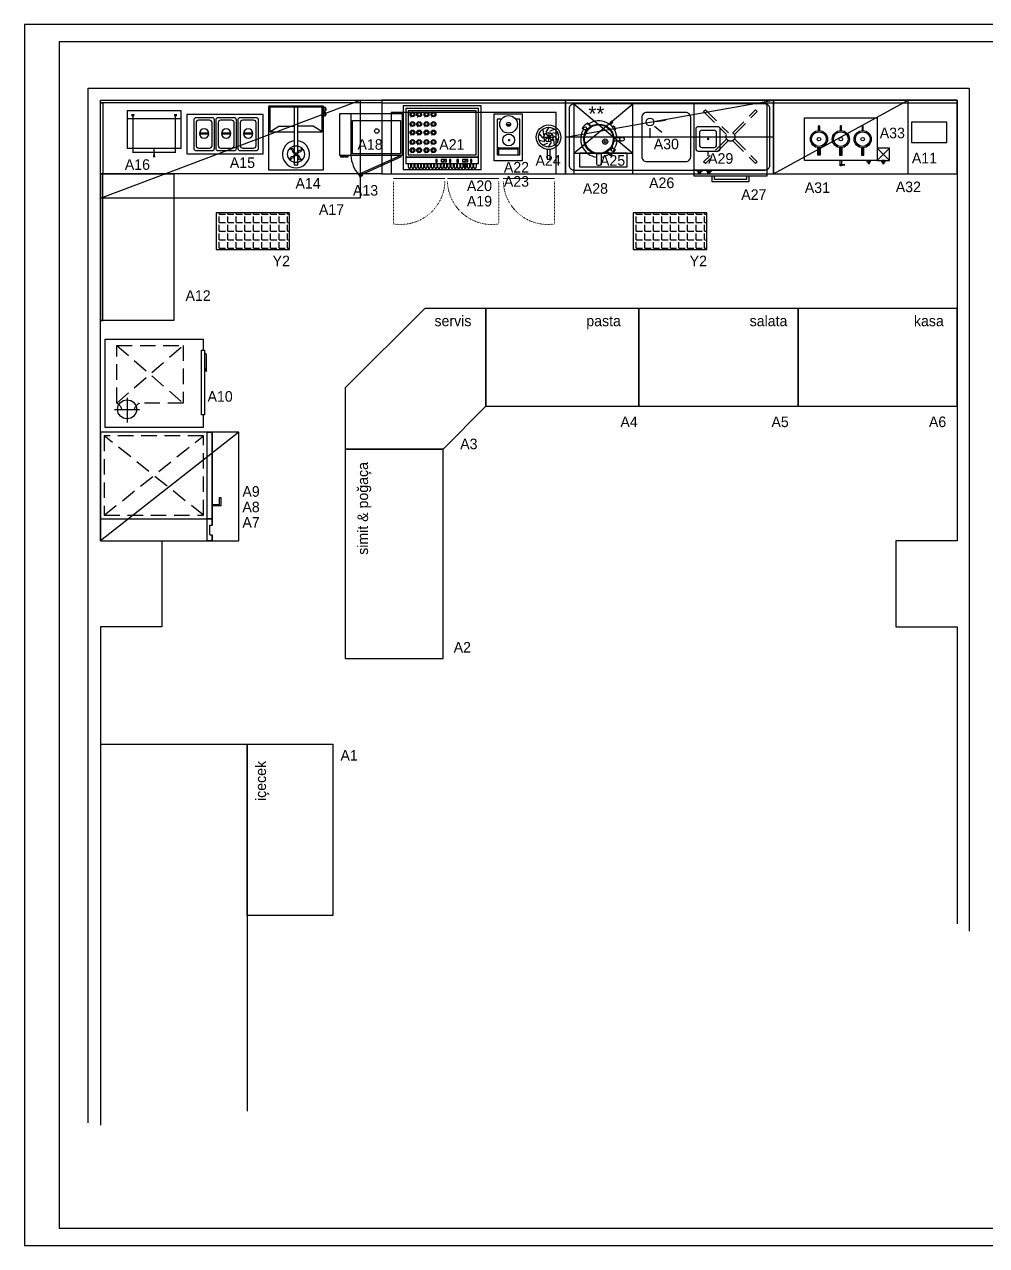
# Model space of a CAD drawing. Header units: millimetres. Extents: x 225 to 1636, y -4 to 993.
# Drawn here: x 225 to 1011, y -4 to 993 of the extents above; entities that cross this region are included whole.
import ezdxf
from ezdxf.enums import TextEntityAlignment as Align

# ---------------------------------------------------------------- set-up
doc = ezdxf.new("R2010")
doc.units = ezdxf.units.MM
doc.linetypes.add('DASHED', pattern=[19.05, 12.7, -6.35])
doc.linetypes.add('DOT', pattern=[0.25, 0, -0.25])
for name, color, linetype in [('-DWG_ANA', 7, 'Continuous'), ('CIHAZ', 2, 'Continuous'), ('S2000-002 Çizgi', 7, 'Continuous')]:
    doc.layers.add(name, color=color, linetype=linetype)
doc.layers.add('-DWG_DETAY1', color=7, linetype='Continuous', lineweight=9)
doc.layers.add('-DWG_DETAY4', color=7, linetype='DOT', lineweight=18)
doc.styles.get("Standard").update_dxf_attribs({"font": 'arial.ttf'})
doc.styles.add('TAKSİM', font='GOTHIC.TTF', dxfattribs={"height": 9})

# ---------------------------------------------------------------- blocks, each defined once
blk = doc.blocks.new('A$C521B02A0')
at = {"layer": 'S2000-002 Çizgi'}
blk.add_line((6.65, 10), (10.64, 10), dxfattribs=at)
for points in [[(0, 64), (0, 10), (60, 10), (60, 64)], [(0, 64), (0, 5), (60, 5), (60, 64)], [(3, 10), (6.65, 10), (6.65, 8.54), (3, 8.54)], [(10.64, 10), (14.29, 10), (14.29, 8.54), (10.64, 8.54)], [(3.97, 8.54), (5.43, 8.54), (5.43, 7.08), (3.97, 7.08)], [(11.61, 8.54), (13.07, 8.54), (13.07, 7.08), (11.61, 7.08)], [(45, 0), (15, 0), (15, 5), (45, 5)], [(43, 2), (17, 2), (17, 5), (43, 5)]]:
    blk.add_lwpolyline(points, close=True, dxfattribs=at)
at = {"layer": 'S2000-002 Çizgi', "linetype": 'DASHED'}
for points in [[(8.08, 57.42), (9.49, 58.84)], [(8.08, 57.42), (26.83, 38.67)], [(9.49, 58.84), (28.24, 40.09)], [(31.86, 40.19), (50.51, 58.84)], [(33.27, 38.77), (51.92, 57.42)], [(50.51, 58.84), (51.92, 57.42)], [(26.73, 35.06), (8.08, 16.41)], [(28.14, 33.64), (9.49, 15)], [(31.76, 33.74), (50.51, 15)], [(33.17, 35.16), (51.92, 16.41)], [(9.49, 15), (8.08, 16.41)], [(50.51, 15), (51.92, 16.41)]]:
    blk.add_lwpolyline(points, dxfattribs=at)
blk.add_circle((30, 36.92), 3.63, dxfattribs=at)
blk = doc.blocks.new('A$C664B4501')
at = {"layer": 'S2000-002 Çizgi'}
for p, q in [((31.04, 6.26), (35.37, 8.18)), ((48.29, 6.26), (52.62, 8.18))]:
    blk.add_line(p, q, dxfattribs=at)
for points in [[(0, 0), (63.5, 0), (63.5, 52), (0, 52)], [(2, 10), (61.5, 10), (61.5, 50), (2, 50)], [(4, 48), (4, 12), (59.5, 12), (59.5, 48)], [(2, 5), (61.5, 5), (61.5, 10), (2, 10)], [(26.58, 6.14), (27.76, 6.14), (27.76, 8.24), (26.58, 8.24)], [(31.04, 6.26), (35.37, 6.26), (35.37, 8.18), (31.04, 8.18)], [(37.66, 6.14), (38.83, 6.14), (38.83, 8.24), (37.66, 8.24)], [(43.83, 6.14), (45.01, 6.14), (45.01, 8.24), (43.83, 8.24)], [(48.29, 6.26), (52.62, 6.26), (52.62, 8.18), (48.29, 8.18)], [(54.91, 6.14), (56.08, 6.14), (56.08, 8.24), (54.91, 8.24)]]:
    blk.add_lwpolyline(points, close=True, dxfattribs=at)
for points, const_width in [([(6.48, 43.33), (5.89, 42.38)], 0.5), ([(11.92, 43.33), (11.34, 42.38)], 0.5), ([(17.86, 43.33), (17.28, 42.38)], 0.5), ([(23.59, 43.33), (23.01, 42.38)], 0.5), ([(6.48, 35.43), (5.89, 34.49)], 0.5), ([(11.92, 35.43), (11.34, 34.49)], 0.5), ([(17.86, 35.43), (17.28, 34.49)], 0.5), ([(23.59, 35.43), (23.01, 34.49)], 0.5), ([(6.48, 28.51), (5.89, 27.56)], 0.5), ([(6.48, 20.73), (5.89, 19.78)], 0.5), ([(11.92, 28.51), (11.34, 27.56)], 0.5), ([(11.92, 20.73), (11.34, 19.78)], 0.5), ([(17.86, 28.51), (17.28, 27.56)], 0.5), ([(17.86, 20.73), (17.28, 19.78)], 0.5), ([(23.59, 28.51), (23.01, 27.56)], 0.5), ([(23.59, 20.73), (23.01, 19.78)], 0.5), ([(6.48, 14.14), (5.89, 13.19)], 0.5), ([(11.92, 14.14), (11.34, 13.19)], 0.5), ([(17.86, 14.14), (17.28, 13.19)], 0.5), ([(23.59, 14.14), (23.01, 13.19)], 0.5), ([(26.58, 7.5), (27.76, 7.5)], 0.5), ([(33.23, 5), (33.23, 1.5)], 1), ([(37.66, 7.5), (38.83, 7.5)], 0.5), ([(43.83, 7.5), (45.01, 7.5)], 0.5), ([(50.48, 5), (50.48, 1.5)], 1), ([(54.91, 7.5), (56.08, 7.5)], 0.5)]:
    blk.add_lwpolyline(points, dxfattribs=dict(at, const_width=const_width))
for points in [[(4.26, 1.85), (4.26, 5)], [(5.93, 5), (5.93, 1.85)], [(6.93, 1.85), (6.93, 5)], [(8.61, 5), (8.61, 1.85)], [(9.61, 1.85), (9.61, 5)], [(11.28, 5), (11.28, 1.85)], [(12.28, 1.85), (12.28, 5)], [(13.96, 5), (13.96, 1.85)], [(14.96, 1.85), (14.96, 5)], [(16.63, 5), (16.63, 1.85)], [(17.63, 1.85), (17.63, 5)], [(19.31, 5), (19.31, 1.85)], [(20.31, 1.85), (20.31, 5)], [(21.98, 5), (21.98, 1.85)], [(22.98, 1.85), (22.98, 5)], [(24.66, 5), (24.66, 1.85)], [(25.66, 1.85), (25.66, 5)], [(27.33, 5), (27.33, 1.85)], [(28.33, 1.85), (28.33, 5)], [(30.01, 5), (30.01, 1.85)], [(31.01, 1.85), (31.01, 5)], [(32.68, 5), (32.68, 1.85)], [(33.68, 1.85), (33.68, 5)], [(35.36, 5), (35.36, 1.85)], [(36.36, 1.85), (36.36, 5)], [(38.03, 5), (38.03, 1.85)], [(39.03, 1.85), (39.03, 5)], [(40.71, 5), (40.71, 1.85)], [(41.71, 1.85), (41.71, 5)], [(43.38, 5), (43.38, 1.85)], [(44.38, 1.85), (44.38, 5)], [(46.06, 5), (46.06, 1.85)], [(47.06, 1.85), (47.06, 5)], [(48.73, 5), (48.73, 1.85)], [(49.73, 1.85), (49.73, 5)], [(51.4, 5), (51.4, 1.85)], [(52.4, 1.85), (52.4, 5)], [(54.08, 5), (54.08, 1.85)], [(55.08, 1.85), (55.08, 5)], [(56.75, 5), (56.75, 1.85)], [(57.75, 1.85), (57.75, 5)], [(59.43, 5), (59.43, 1.85)]]:
    blk.add_lwpolyline(points, dxfattribs=at)
for centre, radius in [((7.54, 45.07), 1.98), ((7.54, 45.07), 1.24), ((12.99, 45.07), 1.98), ((12.99, 45.07), 1.24), ((18.93, 45.07), 1.98), ((18.93, 45.07), 1.24), ((24.66, 45.07), 1.98), ((24.66, 45.07), 1.24), ((7.54, 37.17), 1.98), ((7.54, 30.25), 1.98), ((7.54, 37.17), 1.24), ((7.54, 30.25), 1.24), ((12.99, 37.17), 1.98), ((12.99, 30.25), 1.98), ((12.99, 37.17), 1.24), ((12.99, 30.25), 1.24), ((18.93, 37.17), 1.98), ((18.93, 30.25), 1.98), ((18.93, 37.17), 1.24), ((18.93, 30.25), 1.24), ((24.66, 37.17), 1.98), ((24.66, 30.25), 1.98), ((24.66, 37.17), 1.24), ((24.66, 30.25), 1.24), ((7.54, 22.47), 1.98), ((7.54, 22.47), 1.24), ((12.99, 22.47), 1.98), ((12.99, 22.47), 1.24), ((18.93, 22.47), 1.98), ((18.93, 22.47), 1.24), ((24.66, 22.47), 1.98), ((24.66, 22.47), 1.24), ((7.54, 15.88), 1.98), ((7.54, 15.88), 1.24), ((12.99, 15.88), 1.98), ((12.99, 15.88), 1.24), ((18.93, 15.88), 1.98), ((18.93, 15.88), 1.24), ((24.66, 15.88), 1.98), ((24.66, 15.88), 1.24)]:
    blk.add_circle(centre, radius, dxfattribs=at)
for centre in [(5.1, 1.85), (7.77, 1.85), (10.45, 1.85), (13.12, 1.85), (15.8, 1.85), (18.47, 1.85), (21.14, 1.85), (23.82, 1.85), (26.49, 1.85), (29.17, 1.85), (31.84, 1.85), (34.52, 1.85), (37.19, 1.85), (39.87, 1.85), (42.54, 1.85), (45.22, 1.85), (47.89, 1.85), (50.57, 1.85), (53.24, 1.85), (55.92, 1.85), (58.59, 1.85)]:
    blk.add_arc(centre, 0.837, 180, 0, dxfattribs=at)
blk = doc.blocks.new('A$C0D0247C1')
at = {"layer": 'S2000-002 Çizgi'}
for points in [[(2, 0), (18, 0, 0.414214), (20, 2), (20, 18, 0.414214), (18, 20), (2, 20, 0.414214), (0, 18), (0, 2, 0.414214)], [(5, 3), (15, 3, 0.414214), (17, 5), (17, 15, 0.414214), (15, 17), (5, 17, 0.414214), (3, 15), (3, 5, 0.414214)]]:
    blk.add_lwpolyline(points, format="xyb", close=True, dxfattribs=at)
at = {"layer": 'S2000-002 Çizgi', "const_width": 1}
blk.add_lwpolyline([(9.53, 10.08, 1), (10.53, 10.08, 1)], format="xyb", close=True, dxfattribs=at)
blk.add_lwpolyline([(20, 10), (23.95, 10)], dxfattribs=at)
blk = doc.blocks.new('A$C2B7B2AEF')
at = {"layer": 'S2000-002 Çizgi'}
for p, q in [((1.55, 29.58), (1.18, 29.93)), ((2.47, 30.71), (1.55, 29.58)), ((7.9, 31.47), (5.08, 34.17)), ((8.46, 31.82), (5.61, 34.55)), ((23.37, 33.48), (25.12, 35.78)), ((24.38, 32.7), (26.14, 35)), ((26.08, 35.45), (25.57, 35.84)), ((25.71, 31.44), (26.74, 32.22)), ((4.41, 29.07), (3.39, 27.82)), ((4.03, 27.2), (3.39, 27.82)), ((27.09, 22.56), (33.71, 22.56)), ((27.09, 20), (33.71, 20)), ((27.63, 28.89), (28.66, 29.66)), ((21.22, 10.74), (24.06, 8.02)), ((21.77, 11.1), (24.59, 8.4)), ((25.27, 13.5), (26.29, 14.75)), ((25.64, 15.37), (26.29, 14.75)), ((27.21, 11.86), (28.13, 12.99)), ((28.13, 12.99), (28.49, 12.64)), ((12.92, 9.11), (12.92, 1.28)), ((14.2, 0), (15.48, 0)), ((16.76, 9.11), (16.76, 1.28))]:
    blk.add_line(p, q, dxfattribs=at)
for centre, radius in [((3.55, 30.01), 1.28), ((14.84, 21.28), 12.32), ((14.84, 21.28), 11.68), ((19.97, 19.22), 2.18), ((19.97, 19.22), 0.896), ((26.13, 12.56), 1.28)]:
    blk.add_circle(centre, radius, dxfattribs=at)
for centre, radius, start, end in [((14.84, 21.28), 16.16, 124.81827, 147.66064), ((14.84, 21.28), 14.88, 4.93477, 123.82077), ((25.38, 35.58), 0.32, 52.56997, 142.56997), ((25.89, 35.19), 0.32, 322.56997, 52.56997), ((14.84, 21.28), 16.16, 31.21037, 42.57469), ((14.84, 21.28), 14.88, 146.72763, 262.58633), ((14.84, 21.28), 14.88, 326.72763, 355.06523), ((32.34, 21.28), 0.64, 129.41842, 230.58158), ((34.23, 18.98), 3.62, 98.2247, 129.41842), ((34.23, 23.58), 3.62, 230.58158, 261.7753), ((33.19, 18.98), 3.62, 50.58158, 81.7753), ((33.19, 23.58), 3.62, 278.2247, 309.41842), ((35.08, 21.28), 0.64, 309.41842, 50.58158), ((14.84, 21.28), 16.16, 304.81827, 327.66064), ((14.2, 1.28), 1.28, 180, 270), ((15.48, 1.28), 1.28, 270, 0), ((14.84, 21.28), 14.88, 277.41367, 303.82077)]:
    blk.add_arc(centre, radius, start, end, dxfattribs=at)
blk = doc.blocks.new('A$C4AF1199D')
at = {"layer": 'S2000-002 Çizgi'}
for points in [[(2.4, 20.6), (5.42, 17.12)], [(5.4, 24.63), (5.79, 20.04)], [(7.66, 20.97), (12.41, 15.17)], [(10.19, 26.12), (7.81, 22.18)], [(10.18, 21.16), (10, 14.25)], [(14.95, 24.51), (10.7, 22.72)], [(17.85, 20.42), (13.36, 21.46)], [(2.34, 15.58), (6.83, 14.54)], [(5.24, 11.49), (9.49, 13.28)], [(6.25, 18), (13.75, 18)], [(12.59, 19.94), (7.13, 15.7)], [(10, 9.88), (12.38, 13.82)], [(14.79, 11.37), (14.4, 15.96)], [(17.79, 15.4), (14.77, 18.88)]]:
    blk.add_lwpolyline(points, dxfattribs=at)
blk.add_lwpolyline([(8.75, 0), (11.25, 0), (11.25, 8), (8.75, 8)], close=True, dxfattribs=at)
for radius in [10, 8.12, 3.75]:
    blk.add_circle((10, 18), radius, dxfattribs=at)
blk = doc.blocks.new('A$C1C4536AD')
at = {"layer": 'S2000-002 Çizgi'}
for points in [[(0, 29), (0, 0), (18.5, 0)], [(3.39, 29), (0, 29), (0, 26.84)], [(7.82, 24.81), (10.92, 24.88)], [(18.5, 26.95), (18.5, 29), (15.2, 29)], [(18.5, 0), (18.5, 29)], [(0, 5.79), (18.5, 5.79)], [(1.26, 0), (1.26, 4.77), (16.97, 4.77), (16.97, 0)]]:
    blk.add_lwpolyline(points, dxfattribs=at)
at = {"layer": 'S2000-002 Çizgi', "const_width": 1}
blk.add_lwpolyline([(9.18, 12.02, 1), (10.18, 12.02, 1)], format="xyb", close=True, dxfattribs=at)
at = {"layer": 'S2000-002 Çizgi'}
blk.add_lwpolyline([(0.33, 5.24), (1.35, 5.24), (1.35, 5.79), (0.33, 5.79)], close=True, dxfattribs=at)
for centre, radius in [((9.3, 24.88), 7.2), ((9.3, 24.88), 1.6), ((9.43, 12.15), 4.82)]:
    blk.add_circle(centre, radius, dxfattribs=at)
blk = doc.blocks.new('A$C3C3A6592')
at = {"layer": 'S2000-002 Çizgi'}
for points in [[(0, 57), (48.31, 16.91)], [(0, 16.91), (48.31, 57)], [(0, 16.91), (48.31, 16.91)]]:
    blk.add_lwpolyline(points, dxfattribs=at)
for points in [[(0, 0), (48.31, 0), (48.31, 57), (0, 57)], [(4.59, 5.64), (43.71, 5.64), (43.71, 16.91), (4.59, 16.91)]]:
    blk.add_lwpolyline(points, close=True, dxfattribs=at)
blk.add_text('**', height=12, dxfattribs=at).set_placement((11.89, 43.01))
blk = doc.blocks.new('A$C69B235A2')
at = {"layer": 'S2000-002 Çizgi'}
for p, q in [((73.98, 42.76), (81.79, 43.87)), ((68.84, 37.29), (68.84, 29.4)), ((72.75, 38.95), (78.85, 33.95))]:
    blk.add_line(p, q, dxfattribs=at)
for points in [[(0, 58), (170, 58), (170, 60), (0, 60)], [(0, 0), (170, 0), (170, 60), (0, 60)]]:
    blk.add_lwpolyline(points, close=True, dxfattribs=at)
for points in [[(7, 3), (163, 3, 0.414214), (167, 7), (167, 53, 0.414214), (163, 57), (7, 57, 0.414214), (3, 53), (3, 7, 0.414214)], [(66.32, 10), (98.32, 10, 0.414214), (102.32, 14), (102.32, 46, 0.414214), (98.32, 50), (66.32, 50, 0.414214), (62.32, 46), (62.32, 14, 0.414214)]]:
    blk.add_lwpolyline(points, format="xyb", close=True, dxfattribs=at)
blk.add_circle((69.04, 42.26), 3.19, dxfattribs=at)
blk = doc.blocks.new('A$C745E04C2')
at = {"layer": 'S2000-002 Çizgi'}
for points in [[(12.88, 14.79, -0.072213), (10.87, 14.79), (10.87, 8.52), (12.88, 8.52)], [(28.74, 8.52), (30.76, 8.52), (30.76, 14.79, -0.072213), (28.74, 14.79)], [(46.62, 8.52), (48.63, 8.52), (48.63, 14.79, -0.072213), (46.62, 14.79)]]:
    blk.add_hatch(color=256, dxfattribs=at).paths.add_polyline_path(points)
for p, q in [((59.5, 14.21), (69.5, 4.21)), ((69.5, 14.21), (59.5, 4.21))]:
    blk.add_line(p, q, dxfattribs=at)
for points in [[(59.5, 4.21), (0, 4.21), (0, 39.21), (59.5, 39.21)], [(59.5, 4.21), (69.5, 4.21), (69.5, 14.21), (59.5, 14.21)], [(32.35, 0.2), (29.69, 0.41), (29.69, 1.04), (32.35, 1.25)], [(54.03, 4.21), (51.12, 4.21), (51.12, 3.05), (54.03, 3.05)], [(53.16, 3.05), (51.99, 3.05), (51.99, 1.88), (53.16, 1.88)], [(65.96, 4.21), (63.04, 4.21), (63.04, 3.05), (65.96, 3.05)], [(65.08, 3.05), (63.92, 3.05), (63.92, 1.88), (65.08, 1.88)]]:
    blk.add_lwpolyline(points, close=True, dxfattribs=at)
for points in [[(11.44, 28.7), (11.44, 32.22)], [(12.31, 32.22), (12.31, 28.7)], [(29.31, 32.22), (29.31, 28.7)], [(30.19, 28.7), (30.19, 32.22)], [(47.19, 32.22), (47.19, 28.7)], [(48.06, 28.7), (48.06, 32.22)], [(12.88, 14.79), (12.88, 8.52), (10.87, 8.52), (10.87, 14.79)], [(28.74, 14.79), (28.74, 8.52), (30.76, 8.52), (30.76, 14.79)], [(46.62, 14.79), (46.62, 8.52), (48.63, 8.52), (48.63, 14.79)], [(30.3, 0), (29.2, 0), (29.2, 4.21)], [(30.3, 4.21), (30.3, 1.08)], [(30.3, 0.36), (30.3, 0)]]:
    blk.add_lwpolyline(points, dxfattribs=at)
for centre, radius in [((11.88, 21.71), 7), ((11.88, 21.71), 6), ((11.88, 21.71), 1.45), ((29.75, 21.71), 7), ((29.75, 21.71), 6), ((29.75, 21.71), 1.45), ((47.63, 21.71), 7), ((47.63, 21.71), 6), ((47.63, 21.71), 1.45)]:
    blk.add_circle(centre, radius, dxfattribs=at)
for centre in [(11.88, 32.22), (29.75, 32.22), (47.63, 32.22)]:
    blk.add_arc(centre, 0.438, 0, 180, dxfattribs=at)
blk = doc.blocks.new('A$C2B3E591E')
at = {"layer": '-DWG_ANA', "color": 0}
blk.add_lwpolyline([(28.52, 91.46), (28.52, 41.46), (163.52, 41.46), (163.52, 91.46)], close=True, dxfattribs=at)
at = {"layer": '-DWG_DETAY1', "color": 0}
for p, q in [((72.52, 37.46), (30.52, 37.46)), ((116.52, 37.46), (74.52, 37.46)), ((162.16, 37.46), (120.16, 37.46))]:
    blk.add_line(p, q, dxfattribs=at)
at = {"layer": '-DWG_DETAY4', "color": 0}
for points in [[(30.52, 35.46), (30.52, 0.46, 0.454885), (72.49, 35.46, 0.414214)], [(116.52, 35.46), (116.52, 0.46, -0.454885), (74.55, 35.46, -0.414214)], [(162.16, 35.46), (162.16, 0.46, -0.454885), (120.19, 35.46, -0.414214)]]:
    blk.add_lwpolyline(points, format="xyb", dxfattribs=at)
blk = doc.blocks.new('A$C35547C72')
at = {"layer": 'S2000-002 Çizgi', "linetype": 'DASHED'}
for p, q in [((21.01, 95.3), (86, 14.14)), ((21.01, 14.14), (86, 95.3))]:
    blk.add_line(p, q, dxfattribs=at)
at = {"layer": 'S2000-002 Çizgi'}
for p, q in [((5.01, 9), (13.01, 9)), ((5.01, 9), (5.01, 7)), ((13.01, 9), (13.01, 7))]:
    blk.add_line(p, q, dxfattribs=at)
for points in [[(13.01, 7), (89, 7), (89, 98.3), (0, 98.3), (0, 7), (5.01, 7)], [(5.01, 7), (0, 7), (0, 11.14), (18.01, 11.14), (18.01, 7), (13.01, 7)], [(29.75, 0), (28.59, 0), (28.59, 7), (29.75, 7), (29.75, 1.16)], [(29.75, 1.16), (35.59, 1.16), (35.59, 0), (28.59, 0), (28.59, 1.16)]]:
    blk.add_lwpolyline(points, dxfattribs=at)
for points in [[(18.01, 11.14), (89, 11.14), (89, 98.3), (18.01, 98.3)], [(18.01, 11.14), (89, 11.14), (89, 7), (18.01, 7)]]:
    blk.add_lwpolyline(points, close=True, dxfattribs=at)
at = {"layer": 'S2000-002 Çizgi', "linetype": 'DASHED'}
blk.add_lwpolyline([(21.01, 14.14), (86, 14.14), (86, 95.3), (21.01, 95.3)], close=True, dxfattribs=at)
blk = doc.blocks.new('A$C734D7A9C')
at = {"layer": 'CIHAZ', "color": 1}
for p, q in [((14.73, 75.33), (14.73, 54.78)), ((24.09, 65.06), (3.98, 65.06))]:
    blk.add_line(p, q, dxfattribs=at)
at = {"layer": 'CIHAZ', "color": 5, "linetype": 'DASHED'}
for p, q in [((67.01, 73.52), (19.82, 19.15)), ((19.82, 73.52), (67.01, 19.15))]:
    blk.add_line(p, q, dxfattribs=at)
at = {"layer": 'CIHAZ', "color": 5}
for points in [[(63.2, 1.82), (10.36, 1.82), (10.36, 4.32), (63.2, 4.32)], [(61.2, 1.82), (48.6, 1.82), (45.6, 0), (59.6, 0)]]:
    blk.add_lwpolyline(points, close=True, dxfattribs=at)
at = {"layer": 'CIHAZ', "color": 1}
blk.add_circle((14.73, 65.06), 7.76, dxfattribs=at)
at = {"layer": 'S2000-002 Çizgi', "linetype": 'DASHED'}
for p, q in [((19.82, 73.52), (67.01, 73.52)), ((67.01, 73.52), (67.01, 19.15)), ((19.82, 19.15), (19.82, 54.92)), ((67.01, 19.15), (19.82, 19.15))]:
    blk.add_line(p, q, dxfattribs=at)
at = {"layer": 'S2000-002 Çizgi'}
blk.add_lwpolyline([(10.36, 2.81), (0, 2.81), (0, 82.81), (72, 82.81), (72, 2.81), (63.2, 2.81)], dxfattribs=at)
at = {"layer": 'S2000-002 Çizgi', "linetype": 'DASHED'}
for centre, radius, start, end in [((11.6, 78.09), 9.4, 291.20794, 330.95663), ((11, 49.89), 10.16, 29.6907, 66.77515)]:
    blk.add_arc(centre, radius, start, end, dxfattribs=at)
blk = doc.blocks.new('A$C2833593F')
at = {"layer": 'S2000-002 Çizgi'}
for points in [[(0, 0), (45, 0), (45, 52), (0, 52)], [(21, 4), (24, 4), (24, 51), (21, 51)], [(45, 48.12), (46.47, 48.12), (46.47, 50.79), (45, 50.79)], [(46.47, 48.79), (47.2, 48.79), (47.2, 50.12), (46.47, 50.12)], [(45, 44.09), (46.47, 44.09), (46.47, 46.76), (45, 46.76)], [(46.47, 44.75), (47.2, 44.75), (47.2, 46.09), (46.47, 46.09)]]:
    blk.add_lwpolyline(points, close=True, dxfattribs=at)
for points in [[(24, 31), (44, 31), (44, 51), (1, 51), (1, 31), (21, 31)], [(1, 31), (8.58, 35.72), (21, 35.72)], [(44, 31), (36.42, 35.72), (24, 35.72)]]:
    blk.add_lwpolyline(points, dxfattribs=at)
for points in [[(17.15, 16.88, -0.42543), (19.51, 15.65, 0.337252), (21.61, 13.3, -0.475845)], [(17.71, 7.76, -0.499875), (19.78, 11.03, 0.298072), (21.53, 12.34, 0.325205)], [(17.58, 17.47, -0.499875), (20.84, 15.4, 0.298072), (22.16, 13.65, 0.325205)], [(18.3, 7.33, -0.42543), (19.54, 9.69, 0.337252), (21.88, 11.79, -0.475845)], [(27.42, 7.89, -0.499875), (24.15, 9.96, 0.298072), (22.84, 11.71, 0.325205)], [(26.7, 18.03, -0.42543), (25.46, 15.67, 0.337252), (23.12, 13.57, -0.475845)], [(27.85, 8.48, -0.42543), (25.49, 9.72, 0.337252), (23.39, 12.07, -0.475845)], [(27.29, 17.61, -0.499875), (25.22, 14.34, 0.298072), (23.47, 13.02, 0.325205)]]:
    blk.add_lwpolyline(points, format="xyb", dxfattribs=at)
at = {"layer": 'S2000-002 Çizgi', "const_width": 0.25}
blk.add_lwpolyline([(22.24, 12.41, 1), (22.76, 12.95, 1)], format="xyb", close=True, dxfattribs=at)
at = {"layer": 'S2000-002 Çizgi'}
for radius in [6.87, 1.04]:
    blk.add_circle((22.5, 12.68), radius, dxfattribs=at)
blk.add_arc((22.5, 12.68), 11.09, 97.76914, 82.22282, dxfattribs=at)
blk = doc.blocks.new('A$C67BA2794')
at = {"layer": 'S2000-002 Çizgi'}
blk.add_lwpolyline([(0, 7.57), (44, 7.57), (44, 38.03), (0, 38.03)], close=True, dxfattribs=at)
blk.add_lwpolyline([(44, 31.48), (0, 31.48)], dxfattribs=at)
for points, const_width in [([(3.46, 34.35), (5.8, 34.35)], 2), ([(4.63, 34.03), (4.63, 4.11), (22, 4.11)], 1), ([(39.37, 34.03), (39.37, 4.11), (22, 4.11)], 1), ([(40.54, 34.35), (38.2, 34.35)], 2)]:
    blk.add_lwpolyline(points, dxfattribs=dict(at, const_width=const_width))
blk.add_lwpolyline([(21.94, 7.48, 1, 1, 0), (21.94, 3.72, 1, 2, 0), (21.94, 0, 2, 2, 0)], format="xyseb", dxfattribs=at)
blk = doc.blocks.new('A$C5ACE57BF')
at = {"layer": 'S2000-002 Çizgi', "linetype": 'DASHED', "ltscale": 10}
blk.add_line((9, 51.89), (9, 17.49), dxfattribs=at)
at = {"layer": 'S2000-002 Çizgi'}
for points in [[(0, 51.89), (51, 51.89), (51, 17.49), (0, 17.49)], [(0.91, 17.49), (3.16, 17.49), (3.16, 16.29), (0.91, 16.29)], [(4.19, 17.49), (6.44, 17.49), (6.44, 16.29), (4.19, 16.29)], [(15.95, 1.09), (50.53, 16.66), (49.98, 17.49), (15.39, 1.92)], [(15.95, 1.09), (17.85, 2.36), (18.58, 1.27), (16.68, 0)]]:
    blk.add_lwpolyline(points, close=True, dxfattribs=at)
at = {"layer": 'S2000-002 Çizgi', "linetype": 'DASHED', "ltscale": 10}
blk.add_lwpolyline([(10.38, 46.15), (49.61, 46.15), (49.61, 18.96), (10.38, 18.96)], close=True, dxfattribs=at)
at = {"layer": 'S2000-002 Çizgi'}
blk.add_circle((30.19, 37.53), 1.85, dxfattribs=at)
blk.add_arc((36.09, 19.51), 27.17, 184.27712, 220.36586, dxfattribs=at)
blk = doc.blocks.new('A$C01E77913')
at = {"layer": 'S2000-002 Çizgi'}
for points in [[(2, 26.8), (15, 26.8, -0.414214), (17, 24.8), (17, 2, -0.414214), (15, 0), (2, 0, -0.414214), (0, 2), (0, 24.8, -0.414214)], [(4, 24.8), (13, 24.8, -0.414214), (15, 22.8), (15, 4, -0.414214), (13, 2), (4, 2, -0.414214), (2, 4), (2, 22.8, -0.414214)]]:
    blk.add_lwpolyline(points, format="xyb", close=True, dxfattribs=at)
blk.add_lwpolyline([(4.71, 14.27), (12.21, 14.27), (12.21, 13.52), (4.71, 13.52)], close=True, dxfattribs=at)
blk.add_circle((8.46, 13.87), 3.82, dxfattribs=at)
blk = doc.blocks.new('A$C74664AF4')
at = {"layer": 'S2000-002 Çizgi'}
blk.add_lwpolyline([(62.21, 32), (0, 32), (0, 0), (62.21, 0)], close=True, dxfattribs=at)
at = {"layer": 'S2000-002 Çizgi', "xscale": -1}
for p in [(22.5, 2.6), (40.5, 2.6), (58.5, 2.6)]:
    blk.add_blockref('A$C01E77913', p, dxfattribs=at)

msp = doc.modelspace()

# ---------------------------------------------------------------- hatches: boundary and pattern name
h = msp.add_hatch()
h.set_pattern_fill('ANGLE', color=256)
h.set_pattern_definition([(0, (0, 0), (0, 6.985), [5.08, -1.905]), (90, (0, 0), (-6.985, 4e-16), [5.08, -1.905])])
h.paths.add_polyline_path([(441.74, 839.16), (381.74, 839.16), (381.74, 809.16), (441.74, 809.16)])
h = msp.add_hatch()
h.set_pattern_fill('ANGLE', color=256)
h.set_pattern_definition([(0, (340.798, 0), (0, 6.985), [5.08, -1.905]), (90, (340.798, 0), (-6.985, 4e-16), [5.08, -1.905])])
h.paths.add_polyline_path([(782.53, 839.16), (722.53, 839.16), (722.53, 809.16), (782.53, 809.16)])

# ---------------------------------------------------------------- linework, layer by layer
for p, q in [((277.16, 95.95), (277.16, 941.12)), ((277.16, 941.12), (997.16, 941.12)), ((997.16, 941.12), (997.16, 252.5)), ((287.16, 571.12), (287.16, 931.12)), ((287.16, 931.12), (987.16, 931.12)), ((287.16, 851.12), (499.44, 931.12)), ((667.16, 901.12), (837.16, 931.12)), ((837.16, 871.12), (947.16, 931.12)), ((987.16, 931.12), (987.16, 571.12)), ((552.16, 761.12), (487.16, 696.12)), ((400.1, 660.12), (287.16, 571.12)), ((287.16, 571.12), (337.16, 571.12)), ((337.16, 571.12), (337.16, 501.12)), ((987.16, 571.12), (937.16, 571.12)), ((937.16, 571.12), (937.16, 501.12)), ((337.16, 501.12), (287.16, 501.12)), ((287.16, 501.12), (287.16, 93.96)), ((937.16, 501.12), (987.16, 501.12)), ((987.16, 501.12), (987.16, 258.34)), ((287.16, 405.12), (407.16, 405.12)), ((407.16, 405.12), (407.16, 105.47))]:
    msp.add_line(p, q)
for points in [[(225, -4.42), (1635.75, -4.42), (1635.75, 993.08), (225, 993.08)], [(253.5, 9.83), (1621.5, 9.83), (1621.5, 978.83), (253.5, 978.83)], [(517.16, 871.12), (287.16, 871.12), (287.16, 931.12), (517.16, 931.12)], [(517.16, 929.12), (287.16, 929.12), (287.16, 931.12), (517.16, 931.12)], [(287.16, 931.12), (499.44, 931.12), (499.44, 851.12), (287.16, 851.12)], [(289.16, 871.12), (287.16, 871.12), (287.16, 929.12), (289.16, 929.12)], [(517.16, 871.12), (667.16, 871.12), (667.16, 931.12), (517.16, 931.12)], [(517.16, 929.12), (667.16, 929.12), (667.16, 931.12), (517.16, 931.12)], [(667.16, 931.12), (837.16, 931.12), (837.16, 901.12), (667.16, 901.12)], [(837.16, 871.12), (987.16, 871.12), (987.16, 931.12), (837.16, 931.12)], [(837.16, 929.12), (987.16, 929.12), (987.16, 931.12), (837.16, 931.12)], [(837.16, 871.12), (947.16, 871.12), (947.16, 931.12), (837.16, 931.12)], [(608.88, 920.01), (631.66, 920.01), (631.66, 881.54), (608.88, 881.54)], [(949.88, 896.59), (978.91, 896.59), (978.91, 913.34), (949.88, 913.34)], [(287.16, 871.12), (347.16, 871.12), (347.16, 751.12), (287.16, 751.12)], [(289.16, 871.12), (287.16, 871.12), (287.16, 751.12), (289.16, 751.12)], [(381.74, 809.16), (441.74, 809.16), (441.74, 839.16), (381.74, 839.16)], [(722.53, 809.16), (782.53, 809.16), (782.53, 839.16), (722.53, 839.16)], [(602.16, 681.12), (727.16, 681.12), (727.16, 761.12), (602.16, 761.12)], [(727.16, 681.12), (857.16, 681.12), (857.16, 761.12), (727.16, 761.12)], [(857.16, 681.12), (987.16, 681.12), (987.16, 761.12), (857.16, 761.12)], [(287.16, 571.12), (400.1, 571.12), (400.1, 660.12), (287.16, 660.12)], [(567.16, 646.12), (487.16, 646.12), (487.16, 475.12), (567.16, 475.12)], [(407.16, 405.12), (477.16, 405.12), (477.16, 265.12), (407.16, 265.12)]]:
    msp.add_lwpolyline(points, close=True)
msp.add_lwpolyline([(487.16, 696.12), (487.16, 646.12), (567.16, 646.12), (602.16, 681.12), (602.16, 761.12), (552.16, 761.12)])

# ---------------------------------------------------------------- block references
for name, p in [('A$C69B235A2', (667.16, 871.12)), ('A$C74664AF4', (357.82, 887.46)), ('A$C2B3E591E', (496.14, 829.66)), ('A$C745E04C2', (862.41, 877.69))]:
    msp.add_blockref(name, p)
at = {"layer": 'S2000-002 Çizgi'}
for name, p in [('A$C3C3A6592', (673.97, 871.12)), ('A$C521B02A0', (771.99, 864.42)), ('A$C67BA2794', (309.03, 884.56)), ('A$C2833593F', (424.44, 874.38)), ('A$C5ACE57BF', (482.75, 868.45)), ('A$C664B4501', (534.63, 874.52)), ('A$C1C4536AD', (611.35, 886.57)), ('A$C4AF1199D', (643.32, 882.99)), ('A$C2B7B2AEF', (679.59, 878.12))]:
    msp.add_blockref(name, p, dxfattribs=at)
for name, p, rotation in [('A$C0D0247C1', (773.6, 909.56), 270), ('A$C734D7A9C', (373.93, 663.93), 90), ('A$C35547C72', (385.46, 571.12), 90)]:
    msp.add_blockref(name, p, dxfattribs=dict(at, rotation=rotation))

# ---------------------------------------------------------------- texts
at = {"style": 'TAKSİM'}
for s, p in [('A33', (934.25, 900.11)), ('A18', (507.47, 890.71)), ('A21', (574.3, 890.71)), ('A30', (749.57, 891.08)), ('A29', (794, 879.27)), ('A11', (960.5, 879.57)), ('A16', (317.32, 874.29)), ('A15', (403.15, 875.82)), ('A22', (627.09, 872.1)), ('A24', (652.95, 877.67)), ('A25', (705.65, 877.66)), ('A23', (627.09, 860.51)), ('A26', (745.76, 859.37)), ('A14', (456.8, 858.98)), ('A13', (503.77, 853.22)), ('A20', (596.86, 856.97)), ('A28', (691.61, 854.76)), ('A27', (821.07, 849.75)), ('A31', (873, 855.46)), ('A32', (947.35, 856.08)), ('A19', (596.86, 844.41)), ('A17', (475.95, 837.54)), ('Y2', (434.91, 795.55)), ('Y2', (775.71, 795.55)), ('A12', (366.93, 767.28)), ('servis', (575.18, 746.59, 0)), ('pasta', (698.29, 746.59, 0)), ('salata', (833.07, 746.59, 0)), ('kasa', (964.11, 746.59, 0)), ('A10', (384.93, 684.92)), ('A4', (719.11, 664.14)), ('A5', (842.54, 664.14)), ('A6', (971.22, 664.14)), ('A3', (588.19, 646.09)), ('A9', (410.2, 607.27)), ('A8', (410.2, 594.64)), ('A7', (410.2, 582.02)), ('A2', (582.85, 480.01)), ('A1', (490.36, 391.73))]:
    msp.add_text(s, height=8.64, dxfattribs=at).set_placement(p, align=Align.CENTER)
for s, p in [('simit & poğaça', (505.82, 597.72, 0)), ('içecek', (422.45, 375.12, 0))]:
    msp.add_text(s, height=8.64, rotation=90, dxfattribs=at).set_placement(p, align=Align.CENTER)

doc.saveas('drawing.dxf')
